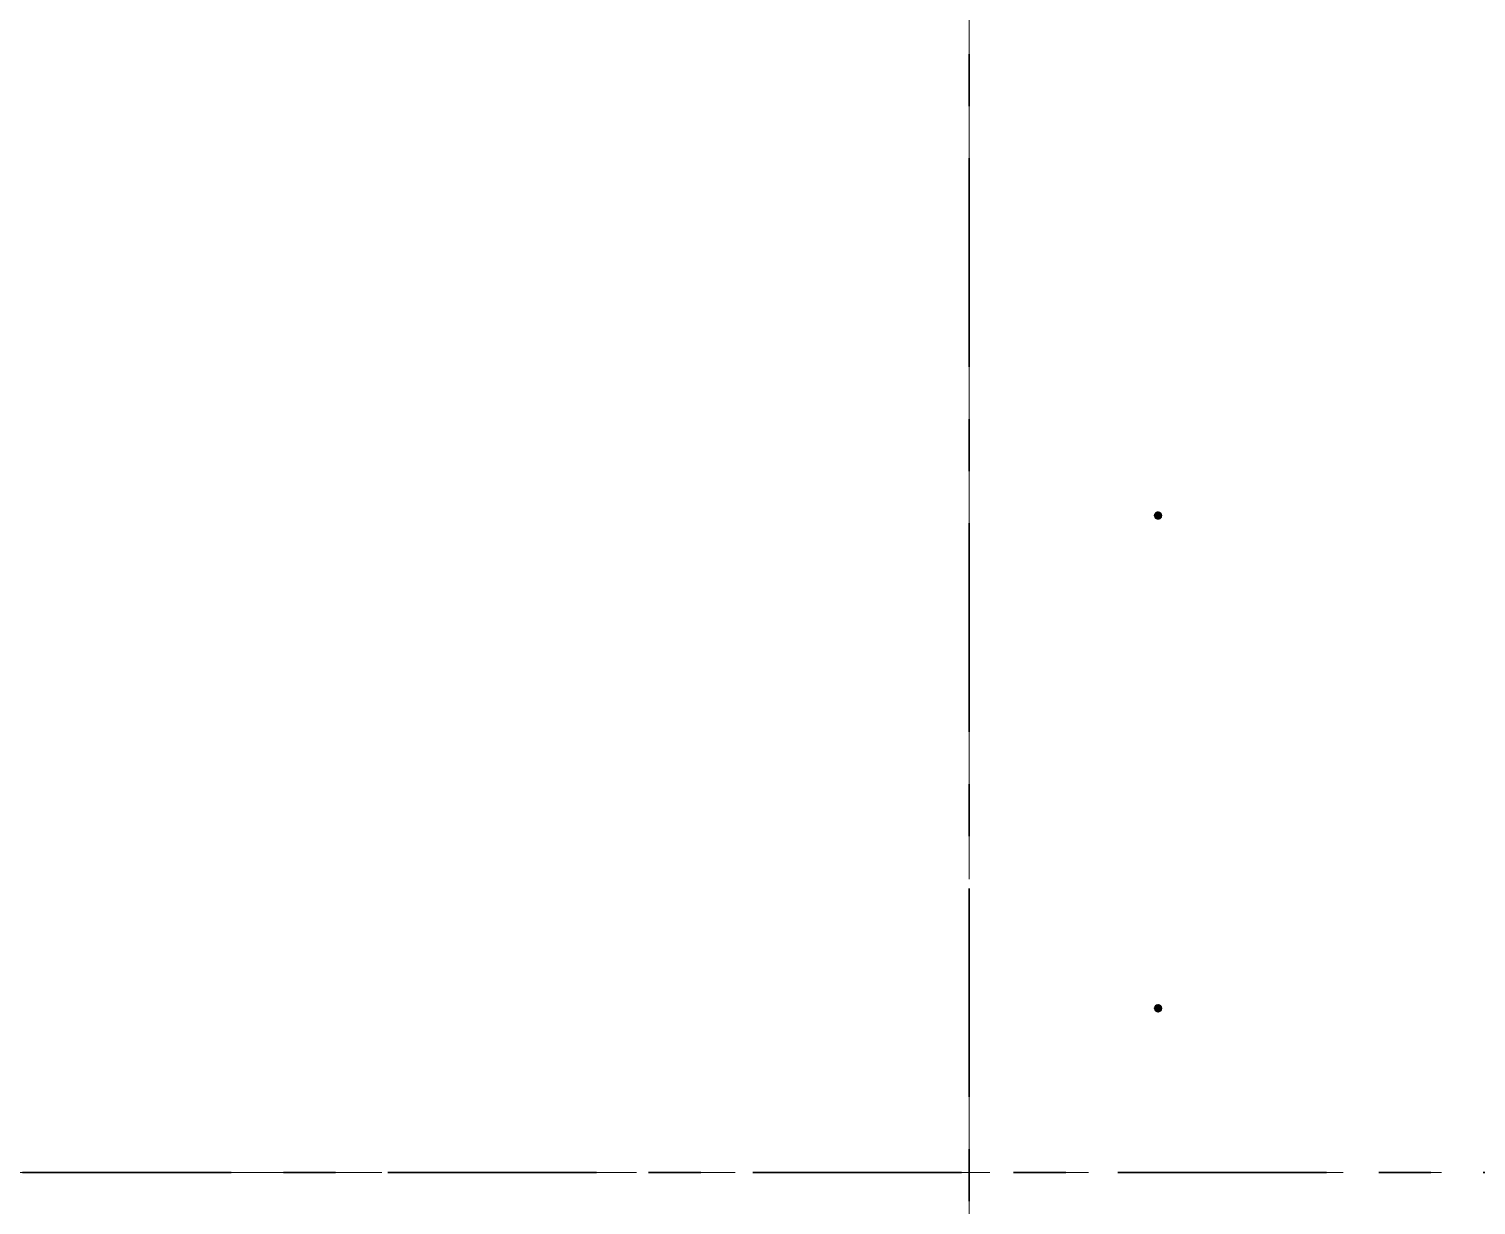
# Model space of a CAD drawing. Header units: millimetres. Extents: x -4000 to 187956, y -58990 to 162485.
# Drawn here: x 54777 to 63586, y 119252 to 126413 of the extents above; entities that cross this region are included whole.
import ezdxf

# ---------------------------------------------------------------- set-up
doc = ezdxf.new("R2010")
doc.units = ezdxf.units.MM
for name, pattern in [('Dash 1_16_', [317.5, 158.75, -158.75]), ('Grid Line', [2222.5, 1270, -317.5, 317.5, -317.5]), ('Grid Line 12_5mm', [2150, 1250, -300, 300, -300])]:
    doc.linetypes.add(name, pattern=pattern)
for name, color, linetype, lineweight in [('F-SPRN', 3, 'Continuous', 9), ('P-PIPE', 3, 'Continuous', 9), ('P-PIPE-CNTR', 3, 'Continuous', 9), ('S-GRID', 1, 'Continuous', 30)]:
    doc.layers.add(name, color=color, linetype=linetype, lineweight=lineweight)

# ---------------------------------------------------------------- blocks, each defined once
blk = doc.blocks.new('CMF2_NHAXUONG_A_rvt-1-FFS - TANG 1')
at = {"layer": 'S-GRID', "linetype": 'Grid Line 12_5mm', "lineweight": 9}
for p, q in [((60500, 161185.2), (60500, -16487.4)), ((-824.3, 119450), (183641.1, 119450))]:
    blk.add_line(p, q, dxfattribs=at)
blk = doc.blocks.new('Sprinkler_Up - DN20-V672-FFS - TANG 1')
at = {"layer": 'F-SPRN', "transparency": 33554534}
for points in [[(-13.5, 0), (-3.9, 0.7), (-1.7, 2.9), (-1.2, 3.5), (-0.6, 4), (0.6, 4), (1.2, 3.5), (1.7, 2.9), (4.6, 0), (22.2, 0), (18, 13.1), (6.9, 21.2), (-6.9, 21.2), (-18, 13.1), (-22.2, 0)], [(0, -21.2), (6.9, -21.2), (18, -13.1), (22.2, 0), (3.9, -0.7), (1.7, -2.9), (1.2, -3.5), (0.6, -4), (-0.6, -4), (-1.2, -3.5), (-1.7, -2.9), (-4.6, 0), (-22.2, 0), (-18, -13.1), (-6.9, -21.2)], [(0, -16.7), (4.3, -16.1), (11.8, -11.8), (16.1, -4.3), (16.1, 4.3), (11.8, 11.8), (8.3, 14.4), (0, 16.7), (-4.3, 16.1), (-11.8, 11.8), (-16.1, 4.3), (-16.1, -4.3), (-11.8, -11.8), (-8.3, -14.4)], [(0, -15.6), (7.8, -13.5), (13.5, -7.8), (15.1, -4), (15.1, 4), (13.5, 7.8), (7.8, 13.5), (0, 15.6), (-7.8, 13.5), (-11, 11), (-15.1, 4), (-15.1, -4), (-11, -11), (-7.8, -13.5)], [(-10.9, -5.5), (-10.9, 5.4), (-14.5, 5.4), (-14.5, -5.5)], [(-7.7, -5.5), (-7.7, 5.4), (-10.9, 5.4), (-10.9, -5.5)], [(0, -5.5), (0, 5.4), (-7.7, 5.4), (-7.7, -5.5)], [(0, 0), (5.7, 0), (2.9, 4.9), (-2.9, 4.9), (-5.7, 0)], [(-2.9, -4.9), (2.9, -4.9), (5.7, 0), (-5.7, 0)], [(0, 0), (4.6, 0), (0, 4.6), (-4.6, 0)], [(0, -4.6), (4.6, 0), (-4.6, 0)], [(0, -2.6), (1.3, 0), (-1.8, 0)], [(-1.3, 0), (1.8, 0), (0, 2.6)], [(7.7, -5.5), (7.7, 5.4), (0, 5.4), (0, -5.5)], [(10.9, -5.5), (10.9, 5.4), (7.7, 5.4), (7.7, -5.5)], [(14.5, -5.5), (14.5, 5.4), (10.9, 5.4), (10.9, -5.5)]]:
    blk.add_hatch(color=1, dxfattribs=at).paths.add_polyline_path(points)
at = {"layer": 'F-SPRN', "color": 1}
for p, q in [((-11.5, 5.4), (-14.5, 5.4)), ((-14.5, 5.4), (-11.3, 5.4)), ((-14.5, 5.4), (-14.5, 3.7)), ((-14.5, 3.3), (-14.5, 0)), ((-11.5, 5.4), (-11.5, 4)), ((-10.9, 1.9), (-10.9, 3.6)), ((-10.8, 5.4), (-8, 5.4)), ((-8.1, 5.4), (-10.8, 5.4)), ((-8.1, 5.4), (-8.1, 2.8)), ((-8.1, 2.5), (-8.1, 0.7)), ((-7.7, 4.8), (-7.7, 2.7)), ((-7.7, 4.8), (-7.7, 2.7)), ((-7.7, 2.1), (-7.7, 0.5)), ((-7.7, 2.1), (-7.7, 0.5)), ((-6.7, 5.4), (-4.7, 5.4)), ((-5.8, 3.8), (-5.8, 2.2)), ((-2.1, 0), (-2.1, 0)), ((-2.1, 0), (-2.1, -0.1)), ((-0.5, 2), (-0.6, 2)), ((-0.6, 2), (-0.6, 2)), ((0, 2.1), (-0.1, 2.1)), ((0.1, 2.1), (0, 2.1)), ((2.1, 0), (2.1, 0.1)), ((2.1, 0), (2.1, 0)), ((4.7, 5.4), (6.5, 5.4)), ((7.7, 5.4), (10.8, 5.4)), ((7.7, 5.2), (7.7, 2.7)), ((7.7, 5.2), (7.7, 2.7)), ((7.7, 2.3), (7.7, 0.5)), ((7.7, 2.3), (7.7, 0.5)), ((10.8, 5.4), (8.1, 5.4)), ((8.1, 5.4), (8.1, 2.8)), ((8.1, 2.5), (8.1, 0.4)), ((10.9, 5.4), (14.5, 5.4)), ((10.9, 3.6), (10.9, 0.2)), ((14.5, 5.4), (11.5, 5.4)), ((11.5, 5.4), (11.5, 4)), ((11.5, 3), (11.5, 0.2)), ((14.5, 5.4), (14.5, -5.5)), ((-14.5, -1.3), (-14.5, -3.7)), ((-11.1, -5.5), (-14.5, -5.5)), ((-14.5, -5.5), (-11.5, -5.5)), ((-10.9, -2.6), (-10.9, -1.3)), ((-10.8, -5.5), (-8.1, -5.5)), ((-7.8, -5.5), (-10.8, -5.5)), ((-8.1, -4.2), (-8.1, -5.5)), ((-7.7, -2.7), (-7.7, -4)), ((-7.7, -2.7), (-7.7, -4)), ((-7, -5.5), (-5.8, -5.5)), ((-4.8, -5.5), (-7, -5.5)), ((-5.8, -2.3), (-5.8, -3.8)), ((-2.1, -0.3), (-2, -0.4)), ((-2, -0.4), (-2, -0.5)), ((-2, -0.5), (-2, -0.6)), ((-2, -0.6), (-2, -0.7)), ((-2, -0.7), (-1.9, -0.7)), ((-1.9, -0.7), (-1.9, -0.8)), ((-1.9, -0.8), (-1.9, -0.9)), ((-1.9, -0.9), (-1.8, -1)), ((-1.8, -1), (-1.8, -1.1)), ((-1.8, -1), (-1.8, -1)), ((-1.8, -1.1), (-1.7, -1.2)), ((-1.7, -1.2), (-1.6, -1.3)), ((-1.7, -1.2), (-1.7, -1.2)), ((-1.6, -1.3), (-1.6, -1.4)), ((-1.6, -1.4), (-1.5, -1.4)), ((-1.5, -1.4), (-1.4, -1.5)), ((-1.4, -1.5), (-1.3, -1.6)), ((-1.4, -1.5), (-1.4, -1.5)), ((-1.3, -1.6), (-1.3, -1.7)), ((-1.3, -1.7), (-1.2, -1.7)), ((-1.2, -1.7), (-1.1, -1.7)), ((-1.1, -1.7), (-1.1, -1.8)), ((-1.1, -1.8), (-1, -1.8)), ((-1, -1.8), (-0.9, -1.9)), ((-0.9, -1.9), (-0.8, -1.9)), ((-0.8, -1.9), (-0.7, -2)), ((-0.8, -1.9), (-0.8, -1.9)), ((-0.7, -2), (-0.6, -2)), ((-0.6, -2), (-0.5, -2)), ((-0.5, -2), (-0.4, -2)), ((-0.4, -2), (-0.3, -2.1)), ((-0.4, -2), (-0.4, -2)), ((-0.3, -2.1), (-0.2, -2.1)), ((-0.2, -2.1), (-0.1, -2.1)), ((-0.1, -2.1), (0, -2.1)), ((0, -2.1), (0.1, -2.1)), ((0.1, -2.1), (0.2, -2.1)), ((0.1, -2.1), (0.1, -2.1)), ((0.2, -2.1), (0.3, -2.1)), ((0.3, -2.1), (0.4, -2)), ((0.4, -2), (0.5, -2)), ((0.5, -2), (0.6, -2)), ((0.6, -2), (0.7, -2)), ((0.6, -2), (0.6, -2)), ((0.7, -2), (0.8, -1.9)), ((0.8, -1.9), (0.9, -1.9)), ((0.9, -1.9), (1, -1.8)), ((0.9, -1.9), (0.9, -1.9)), ((1, -1.8), (1.1, -1.8)), ((1.1, -1.8), (1.2, -1.7)), ((1.2, -1.7), (1.3, -1.6)), ((1.2, -1.7), (1.2, -1.7)), ((1.3, -1.6), (1.4, -1.6)), ((1.4, -1.5), (1.5, -1.5)), ((1.4, -1.6), (1.4, -1.5)), ((1.5, -1.4), (1.6, -1.3)), ((1.5, -1.5), (1.5, -1.4)), ((1.6, -1.3), (1.7, -1.2)), ((1.6, -1.3), (1.6, -1.3)), ((1.7, -1.1), (1.8, -1.1)), ((1.7, -1.2), (1.7, -1.1)), ((1.8, -1), (1.9, -0.9)), ((1.8, -1.1), (1.8, -1)), ((1.9, -0.8), (2, -0.7)), ((1.9, -0.8), (1.9, -0.8)), ((1.9, -0.9), (1.9, -0.8)), ((2, -0.4), (2.1, -0.3)), ((2, -0.5), (2, -0.4)), ((2, -0.5), (2, -0.5)), ((2, -0.6), (2, -0.5)), ((2, -0.7), (2, -0.6)), ((2.1, -0.1), (2.1, 0)), ((2.1, -0.2), (2.1, -0.1)), ((2.1, -0.3), (2.1, -0.2)), ((7, -5.5), (4.8, -5.5)), ((5.8, -2.2), (5.8, -3.8)), ((5.8, -5.5), (7, -5.5)), ((7.7, -0.5), (7.7, -2.3)), ((7.7, -0.5), (7.7, -2.3)), ((7.7, -2.7), (7.7, -5.4)), ((7.7, -2.7), (7.7, -5.4)), ((10.8, -5.5), (7.7, -5.5)), ((8.1, -0.4), (8.1, -2.5)), ((8.1, -2.8), (8.1, -5.5)), ((8.1, -5.5), (10.8, -5.5)), ((10.9, -0.2), (10.9, -3.6)), ((14.5, -5.5), (10.9, -5.5)), ((11.5, -0.2), (11.5, -3)), ((11.5, -4), (11.5, -5.5)), ((11.5, -5.5), (14.5, -5.5))]:
    blk.add_line(p, q, dxfattribs=at)
at = {"layer": 'F-SPRN', "color": 1, "flags": 128}
for points in [[(-2, 0.6), (-2, 0.5), (-2, 0.5), (-2, 0.4), (-2.1, 0.3), (-2.1, 0.2), (-2.1, 0.1), (-2.1, 0)], [(-1.8, 1.1), (-1.8, 1), (-1.9, 0.9), (-1.9, 0.8), (-1.9, 0.8), (-2, 0.7), (-2, 0.6)], [(-1.6, 1.3), (-1.7, 1.2), (-1.7, 1.1), (-1.8, 1.1)], [(-0.6, 2), (-0.7, 2), (-0.8, 1.9), (-0.9, 1.9), (-0.9, 1.9), (-1, 1.8), (-1.1, 1.8), (-1.2, 1.7), (-1.2, 1.7), (-1.3, 1.6), (-1.4, 1.6), (-1.4, 1.5), (-1.5, 1.5), (-1.5, 1.4), (-1.6, 1.3), (-1.6, 1.3)], [(-0.1, 2.1), (-0.1, 2.1), (-0.2, 2.1), (-0.3, 2.1), (-0.4, 2), (-0.5, 2)], [(0.6, 2), (0.5, 2), (0.4, 2), (0.4, 2), (0.3, 2.1), (0.2, 2.1), (0.1, 2.1)], [(1.4, 1.5), (1.4, 1.5), (1.3, 1.6), (1.3, 1.7), (1.2, 1.7), (1.1, 1.7), (1.1, 1.8), (1, 1.8), (0.9, 1.9), (0.8, 1.9), (0.8, 1.9), (0.7, 2), (0.6, 2)], [(2.1, 0.1), (2.1, 0.2), (2.1, 0.2), (2.1, 0.3), (2, 0.4), (2, 0.5), (2, 0.6), (2, 0.7), (1.9, 0.7), (1.9, 0.8), (1.9, 0.9), (1.8, 1), (1.8, 1), (1.8, 1.1), (1.7, 1.2), (1.7, 1.2), (1.6, 1.3), (1.6, 1.4), (1.5, 1.4), (1.4, 1.5)], [(-2.1, -0.1), (-2.1, -0.2), (-2.1, -0.2), (-2.1, -0.3)]]:
    blk.add_lwpolyline(points, dxfattribs=at)
at = {"layer": 'F-SPRN', "color": 1}
for radius, start, end in [(22.2, 360, 180), (21.9, 165.67731, 179.2615), (21.9, 144.76984, 164.81509), (21.9, 126.69417, 143.27011), (16.7, 167.68021, 180), (16.7, 167.68021, 180), (16.7, 155.38786, 164.96934), (16.7, 155.38786, 164.96934), (15.6, 166.42653, 180), (15.6, 166.42653, 180), (15.6, 150.94093, 165), (15.6, 159.61394, 165), (16.7, 136.72135, 149.93102), (16.7, 136.72135, 149.93102), (15.6, 150.94093, 156.38455), (15.6, 138.42141, 150), (15.6, 138.42141, 150), (21.9, 108.26214, 125.75069), (16.7, 121.41808, 130.57514), (16.7, 121.41808, 130.57514), (15.6, 120.52623, 133.2078), (15.6, 120.52623, 133.2078), (16.7, 106.59952, 120), (16.7, 106.59952, 120), (15.6, 114.43632, 119.98126), (15.6, 114.43632, 119.98126), (21.9, 99.348, 107.90102), (4.63, 155.78319, 180), (4.63, 155.78319, 180), (16.7, 96.41428, 105), (16.7, 96.41428, 105), (4.63, 109.01924, 138.27027), (4.63, 109.01924, 138.27027), (21.9, 90.14502, 98.85032), (15.6, 95.57619, 100.68426), (15.6, 95.57619, 100.68426), (2.56, 109.01924, 168.82781), (2.56, 109.01924, 168.82781), (2.04, 109.01924, 180), (16.7, 83.06841, 90), (16.7, 83.06841, 90), (4.63, 17.95923, 90), (4.63, 17.95923, 90), (3.81, 57.05771, 90), (2.56, 14.55988, 90), (2.56, 14.55988, 90), (2.04, 10.47029, 90), (21.9, 72.55828, 89.46239), (15.6, 75.57295, 80.58917), (15.6, 75.57295, 80.58917), (3.81, 16.16047, 43.83585), (15.6, 67.56142, 74.5481), (15.6, 67.56142, 74.5481), (16.7, 60, 75), (16.7, 60, 75), (15.6, 60.01874, 65.56368), (15.6, 60.01874, 65.56368), (21.9, 54.24931, 71.73786), (15.6, 46.7922, 60), (15.6, 46.7922, 60), (16.7, 49.42486, 58.58192), (16.7, 49.42486, 58.58192), (15.6, 30, 41.57859), (15.6, 30, 41.57859), (16.7, 30, 43.27865), (16.7, 30, 43.27865), (21.9, 36.72989, 53.30583), (15.6, 23.61545, 29.56463), (15.6, 15, 29.56463), (15.6, 15, 20.38606), (16.7, 15, 24.61214), (16.7, 15, 24.61214), (15.6, 360, 13.66176), (15.6, 0, 13.66176), (16.7, 360, 12.31979), (16.7, 0, 12.31979), (21.9, 15.18491, 35.23016), (21.9, 0.7385, 14.32269), (22.2, 180, 360), (21.9, 180.7385, 194.32269), (21.9, 195.18491, 215.23016), (21.9, 216.72989, 233.30583), (16.7, 180, 192.31979), (16.7, 180, 192.31979), (16.7, 195.03066, 204.61214), (16.7, 195.03066, 204.61214), (15.6, 181.90822, 193.66176), (15.6, 181.90822, 193.66176), (15.6, 197.33389, 209.56463), (15.6, 197.33389, 209.56463), (16.7, 210.06898, 223.27865), (16.7, 210.06898, 223.27865), (15.6, 212.54719, 221.57859), (15.6, 212.54719, 221.57859), (21.9, 234.24931, 251.73786), (16.7, 229.42486, 238.58192), (16.7, 229.42486, 238.58192), (15.6, 233.79501, 240), (15.6, 233.79501, 240), (16.7, 240, 255), (16.7, 240, 255), (15.6, 240.01874, 254.5481), (15.6, 240.01874, 254.5481), (21.9, 252.55828, 269.46239), (4.63, 197.95923, 0), (4.63, 197.95923, 360), (15.6, 255, 267.63996), (15.6, 255, 267.63996), (3.81, 196.16047, 360), (2.56, 191.16773, 270), (2.56, 191.16773, 270), (2.04, 190.47029, 270), (16.7, 263.06841, 270), (16.7, 263.06841, 270), (2.04, 270, 0), (2.56, 270, 0), (2.56, 270, 360), (21.9, 270.14502, 278.85032), (15.6, 275.57619, 280.68426), (15.6, 275.57619, 280.68426), (16.7, 276.41428, 285), (16.7, 276.41428, 285), (21.9, 279.348, 287.90102), (16.7, 286.59952, 300), (16.7, 286.59952, 300), (15.6, 294.43632, 299.98126), (15.6, 294.43632, 299.98126), (21.9, 288.26214, 305.75069), (15.6, 300, 313.2078), (15.6, 300, 313.2078), (16.7, 301.41808, 310.57514), (16.7, 301.41808, 310.57514), (15.6, 318.42141, 330), (15.6, 318.42141, 330), (16.7, 316.72135, 330), (16.7, 316.72135, 330), (21.9, 306.69417, 323.27011), (15.6, 330.43537, 345), (15.6, 330.43537, 336.38455), (15.6, 339.61394, 345), (15.6, 346.33824, 360), (15.6, 346.33824, 360), (16.7, 335.38786, 345), (16.7, 335.38786, 345), (16.7, 347.68021, 360), (16.7, 347.68021, 360), (21.9, 324.76984, 344.81509), (21.9, 345.67731, 359.2615)]:
    blk.add_arc((0, 0), radius, start, end, dxfattribs=at)
blk = doc.blocks.new('Sprinkler_Up - DN20-V673-FFS - TANG 1')
at = {"layer": 'F-SPRN', "transparency": 33554534}
for points in [[(-13.5, 0), (-3.9, 0.7), (-1.7, 2.9), (-1.2, 3.5), (-0.6, 4), (0.6, 4), (1.2, 3.5), (1.7, 2.9), (4.6, 0), (22.2, 0), (18, 13.1), (6.9, 21.2), (-6.9, 21.2), (-18, 13.1), (-22.2, 0)], [(0, -21.2), (6.9, -21.2), (18, -13.1), (22.2, 0), (3.9, -0.7), (1.7, -2.9), (1.2, -3.5), (0.6, -4), (-0.6, -4), (-1.2, -3.5), (-1.7, -2.9), (-4.6, 0), (-22.2, 0), (-18, -13.1), (-6.9, -21.2)], [(0, -16.7), (4.3, -16.1), (11.8, -11.8), (16.1, -4.3), (16.1, 4.3), (11.8, 11.8), (8.3, 14.4), (0, 16.7), (-4.3, 16.1), (-11.8, 11.8), (-16.1, 4.3), (-16.1, -4.3), (-11.8, -11.8), (-8.3, -14.4)], [(0, -15.6), (7.8, -13.5), (13.5, -7.8), (15.1, -4), (15.1, 4), (13.5, 7.8), (7.8, 13.5), (0, 15.6), (-7.8, 13.5), (-11, 11), (-15.1, 4), (-15.1, -4), (-11, -11), (-7.8, -13.5)], [(-10.9, -5.5), (-10.9, 5.4), (-14.5, 5.4), (-14.5, -5.5)], [(-7.7, -5.5), (-7.7, 5.4), (-10.9, 5.4), (-10.9, -5.5)], [(0, -5.5), (0, 5.4), (-7.7, 5.4), (-7.7, -5.5)], [(0, 0), (5.7, 0), (2.9, 4.9), (-2.9, 4.9), (-5.7, 0)], [(-2.9, -4.9), (2.9, -4.9), (5.7, 0), (-5.7, 0)], [(0, 0), (4.6, 0), (0, 4.6), (-4.6, 0)], [(0, -4.6), (4.6, 0), (-4.6, 0)], [(0, -2.6), (1.3, 0), (-1.8, 0)], [(-1.3, 0), (1.8, 0), (0, 2.6)], [(7.7, -5.5), (7.7, 5.4), (0, 5.4), (0, -5.5)], [(10.9, -5.5), (10.9, 5.4), (7.7, 5.4), (7.7, -5.5)], [(14.5, -5.5), (14.5, 5.4), (10.9, 5.4), (10.9, -5.5)]]:
    blk.add_hatch(color=1, dxfattribs=at).paths.add_polyline_path(points)
at = {"layer": 'F-SPRN', "color": 1}
for p, q in [((-11.5, 5.4), (-14.5, 5.4)), ((-14.5, 5.4), (-11.3, 5.4)), ((-14.5, 5.4), (-14.5, 3.7)), ((-14.5, 3.3), (-14.5, 0)), ((-11.5, 5.4), (-11.5, 4)), ((-10.9, 1.9), (-10.9, 3.6)), ((-10.8, 5.4), (-8, 5.4)), ((-8.1, 5.4), (-10.8, 5.4)), ((-8.1, 5.4), (-8.1, 2.8)), ((-8.1, 2.5), (-8.1, 0.7)), ((-7.7, 4.8), (-7.7, 2.7)), ((-7.7, 4.8), (-7.7, 2.7)), ((-7.7, 2.1), (-7.7, 0.5)), ((-7.7, 2.1), (-7.7, 0.5)), ((-6.7, 5.4), (-4.7, 5.4)), ((-5.8, 3.8), (-5.8, 2.2)), ((-2.1, 0), (-2.1, 0)), ((-2.1, 0), (-2.1, -0.1)), ((-0.9, 1.9), (-1, 1.8)), ((0, 2.1), (-0.1, 2.1)), ((2.1, 0), (2.1, 0.1)), ((2.1, 0), (2.1, 0)), ((4.7, 5.4), (6.5, 5.4)), ((7.7, 5.4), (10.8, 5.4)), ((7.7, 5.2), (7.7, 2.7)), ((7.7, 5.2), (7.7, 2.7)), ((7.7, 2.3), (7.7, 0.5)), ((7.7, 2.3), (7.7, 0.5)), ((10.8, 5.4), (8.1, 5.4)), ((8.1, 5.4), (8.1, 2.8)), ((8.1, 2.5), (8.1, 0.4)), ((10.9, 5.4), (14.5, 5.4)), ((10.9, 3.6), (10.9, 0.2)), ((14.5, 5.4), (11.5, 5.4)), ((11.5, 5.4), (11.5, 4)), ((11.5, 3), (11.5, 0.2)), ((14.5, 5.4), (14.5, -5.5)), ((-14.5, -1.3), (-14.5, -3.7)), ((-11.1, -5.5), (-14.5, -5.5)), ((-14.5, -5.5), (-11.5, -5.5)), ((-10.9, -2.6), (-10.9, -1.3)), ((-10.8, -5.5), (-8.1, -5.5)), ((-7.8, -5.5), (-10.8, -5.5)), ((-8.1, -4.2), (-8.1, -5.5)), ((-7.7, -2.7), (-7.7, -4)), ((-7.7, -2.7), (-7.7, -4)), ((-7, -5.5), (-5.8, -5.5)), ((-4.8, -5.5), (-7, -5.5)), ((-5.8, -2.3), (-5.8, -3.8)), ((-2.1, -0.3), (-2, -0.4)), ((-2, -0.4), (-2, -0.5)), ((-2, -0.5), (-2, -0.6)), ((-2, -0.6), (-2, -0.7)), ((-2, -0.7), (-1.9, -0.7)), ((-1.9, -0.7), (-1.9, -0.8)), ((-1.9, -0.8), (-1.9, -0.9)), ((-1.9, -0.9), (-1.8, -1)), ((-1.8, -1), (-1.8, -1.1)), ((-1.8, -1), (-1.8, -1)), ((-1.8, -1.1), (-1.7, -1.2)), ((-1.7, -1.2), (-1.6, -1.3)), ((-1.7, -1.2), (-1.7, -1.2)), ((-1.6, -1.3), (-1.6, -1.4)), ((-1.6, -1.4), (-1.5, -1.4)), ((-1.5, -1.4), (-1.4, -1.5)), ((-1.4, -1.5), (-1.3, -1.6)), ((-1.4, -1.5), (-1.4, -1.5)), ((-1.3, -1.6), (-1.3, -1.7)), ((-1.3, -1.7), (-1.2, -1.7)), ((-1.2, -1.7), (-1.1, -1.7)), ((-1.1, -1.7), (-1.1, -1.8)), ((-1.1, -1.8), (-1, -1.8)), ((-1, -1.8), (-0.9, -1.9)), ((-0.9, -1.9), (-0.8, -1.9)), ((-0.8, -1.9), (-0.7, -2)), ((-0.8, -1.9), (-0.8, -1.9)), ((-0.7, -2), (-0.6, -2)), ((-0.6, -2), (-0.5, -2)), ((-0.5, -2), (-0.4, -2)), ((-0.4, -2), (-0.3, -2.1)), ((-0.4, -2), (-0.4, -2)), ((-0.3, -2.1), (-0.2, -2.1)), ((-0.2, -2.1), (-0.1, -2.1)), ((-0.1, -2.1), (0, -2.1)), ((0, -2.1), (0.1, -2.1)), ((0.1, -2.1), (0.2, -2.1)), ((0.1, -2.1), (0.1, -2.1)), ((0.2, -2.1), (0.3, -2.1)), ((0.3, -2.1), (0.4, -2)), ((0.4, -2), (0.5, -2)), ((0.5, -2), (0.6, -2)), ((0.6, -2), (0.7, -2)), ((0.6, -2), (0.6, -2)), ((0.7, -2), (0.8, -1.9)), ((0.8, -1.9), (0.9, -1.9)), ((0.9, -1.9), (1, -1.8)), ((0.9, -1.9), (0.9, -1.9)), ((1, -1.8), (1.1, -1.8)), ((1.1, -1.8), (1.2, -1.7)), ((1.2, -1.7), (1.3, -1.6)), ((1.2, -1.7), (1.2, -1.7)), ((1.3, -1.6), (1.4, -1.6)), ((1.4, -1.5), (1.5, -1.5)), ((1.4, -1.6), (1.4, -1.5)), ((1.5, -1.4), (1.6, -1.3)), ((1.5, -1.5), (1.5, -1.4)), ((1.6, -1.3), (1.7, -1.2)), ((1.6, -1.3), (1.6, -1.3)), ((1.7, -1.1), (1.8, -1.1)), ((1.7, -1.2), (1.7, -1.1)), ((1.8, -1), (1.9, -0.9)), ((1.8, -1.1), (1.8, -1)), ((1.9, -0.8), (2, -0.7)), ((1.9, -0.8), (1.9, -0.8)), ((1.9, -0.9), (1.9, -0.8)), ((2, -0.4), (2.1, -0.3)), ((2, -0.5), (2, -0.4)), ((2, -0.5), (2, -0.5)), ((2, -0.6), (2, -0.5)), ((2, -0.7), (2, -0.6)), ((2.1, -0.1), (2.1, 0)), ((2.1, -0.2), (2.1, -0.1)), ((2.1, -0.3), (2.1, -0.2)), ((7, -5.5), (4.8, -5.5)), ((5.8, -2.2), (5.8, -3.8)), ((5.8, -5.5), (7, -5.5)), ((7.7, -0.5), (7.7, -2.3)), ((7.7, -0.5), (7.7, -2.3)), ((7.7, -2.7), (7.7, -5.4)), ((7.7, -2.7), (7.7, -5.4)), ((10.8, -5.5), (7.7, -5.5)), ((8.1, -0.4), (8.1, -2.5)), ((8.1, -2.8), (8.1, -5.5)), ((8.1, -5.5), (10.8, -5.5)), ((10.9, -0.2), (10.9, -3.6)), ((14.5, -5.5), (10.9, -5.5)), ((11.5, -0.2), (11.5, -3)), ((11.5, -4), (11.5, -5.5)), ((11.5, -5.5), (14.5, -5.5))]:
    blk.add_line(p, q, dxfattribs=at)
at = {"layer": 'F-SPRN', "color": 1, "flags": 128}
for points in [[(-1.7, 1.2), (-1.7, 1.1), (-1.8, 1.1), (-1.8, 1), (-1.9, 0.9), (-1.9, 0.8), (-1.9, 0.8), (-2, 0.7), (-2, 0.6), (-2, 0.5), (-2, 0.5), (-2, 0.4), (-2.1, 0.3), (-2.1, 0.2), (-2.1, 0.1), (-2.1, 0)], [(-1.4, 1.5), (-1.5, 1.5), (-1.5, 1.4), (-1.6, 1.3), (-1.6, 1.3), (-1.7, 1.2)], [(-1.2, 1.7), (-1.2, 1.7), (-1.3, 1.6), (-1.4, 1.6), (-1.4, 1.5)], [(-1, 1.8), (-1.1, 1.8), (-1.2, 1.7)], [(-0.6, 2), (-0.7, 2), (-0.8, 1.9), (-0.9, 1.9), (-0.9, 1.9)], [(-0.5, 2), (-0.6, 2), (-0.6, 2)], [(-0.1, 2.1), (-0.1, 2.1), (-0.2, 2.1), (-0.3, 2.1), (-0.4, 2), (-0.5, 2)], [(1.7, 1.2), (1.7, 1.2), (1.6, 1.3), (1.6, 1.4), (1.5, 1.4), (1.4, 1.5), (1.4, 1.5), (1.3, 1.6), (1.3, 1.7), (1.2, 1.7), (1.1, 1.7), (1.1, 1.8), (1, 1.8), (0.9, 1.9), (0.8, 1.9), (0.8, 1.9), (0.7, 2), (0.6, 2), (0.5, 2), (0.4, 2), (0.4, 2), (0.3, 2.1), (0.2, 2.1), (0.1, 2.1), (0, 2.1)], [(2.1, 0.1), (2.1, 0.2), (2.1, 0.2), (2.1, 0.3), (2, 0.4), (2, 0.5), (2, 0.6), (2, 0.7), (1.9, 0.7), (1.9, 0.8), (1.9, 0.9), (1.8, 1), (1.8, 1), (1.8, 1.1), (1.7, 1.2)], [(-2.1, -0.1), (-2.1, -0.2), (-2.1, -0.2), (-2.1, -0.3)]]:
    blk.add_lwpolyline(points, dxfattribs=at)
at = {"layer": 'F-SPRN', "color": 1}
for radius, start, end in [(22.2, 360, 180), (21.9, 165.67731, 179.2615), (21.9, 144.76984, 164.81509), (21.9, 126.69417, 143.27011), (16.7, 167.68021, 180), (16.7, 167.68021, 180), (16.7, 155.38786, 164.96934), (16.7, 155.38786, 164.96934), (15.6, 166.42653, 180), (15.6, 166.42653, 180), (15.6, 150.94093, 165), (15.6, 159.61394, 165), (16.7, 136.72135, 149.93102), (16.7, 136.72135, 149.93102), (15.6, 150.94093, 156.38455), (15.6, 138.42141, 150), (15.6, 138.42141, 150), (21.9, 108.26214, 125.75069), (16.7, 121.41808, 130.57514), (16.7, 121.41808, 130.57514), (15.6, 120.52623, 133.2078), (15.6, 120.52623, 133.2078), (16.7, 106.59952, 120), (16.7, 106.59952, 120), (15.6, 114.43632, 119.98126), (15.6, 114.43632, 119.98126), (21.9, 99.348, 107.90102), (4.63, 155.78319, 180), (4.63, 155.78319, 180), (16.7, 96.41428, 105), (16.7, 96.41428, 105), (4.63, 109.01924, 138.27027), (4.63, 109.01924, 138.27027), (21.9, 90.14502, 98.85032), (15.6, 95.57619, 100.68426), (15.6, 95.57619, 100.68426), (2.56, 109.01924, 168.82781), (2.56, 109.01924, 168.82781), (2.04, 109.01924, 180), (16.7, 83.06841, 90), (16.7, 83.06841, 90), (4.63, 17.95923, 90), (4.63, 17.95923, 90), (3.81, 57.05771, 90), (2.56, 14.55988, 90), (2.56, 14.55988, 90), (2.04, 10.47029, 90), (21.9, 72.55828, 89.46239), (15.6, 75.57295, 80.58917), (15.6, 75.57295, 80.58917), (3.81, 16.16047, 43.83585), (15.6, 67.56142, 74.5481), (15.6, 67.56142, 74.5481), (16.7, 60, 75), (16.7, 60, 75), (15.6, 60.01874, 65.56368), (15.6, 60.01874, 65.56368), (21.9, 54.24931, 71.73786), (15.6, 46.7922, 60), (15.6, 46.7922, 60), (16.7, 49.42486, 58.58192), (16.7, 49.42486, 58.58192), (15.6, 30, 41.57859), (15.6, 30, 41.57859), (16.7, 30, 43.27865), (16.7, 30, 43.27865), (21.9, 36.72989, 53.30583), (15.6, 23.61545, 29.56463), (15.6, 15, 29.56463), (15.6, 15, 20.38606), (16.7, 15, 24.61214), (16.7, 15, 24.61214), (15.6, 360, 13.66176), (15.6, 0, 13.66176), (16.7, 360, 12.31979), (16.7, 0, 12.31979), (21.9, 15.18491, 35.23016), (21.9, 0.7385, 14.32269), (22.2, 180, 360), (21.9, 180.7385, 194.32269), (21.9, 195.18491, 215.23016), (21.9, 216.72989, 233.30583), (16.7, 180, 192.31979), (16.7, 180, 192.31979), (16.7, 195.03066, 204.61214), (16.7, 195.03066, 204.61214), (15.6, 181.90822, 193.66176), (15.6, 181.90822, 193.66176), (15.6, 197.33389, 209.56463), (15.6, 197.33389, 209.56463), (16.7, 210.06898, 223.27865), (16.7, 210.06898, 223.27865), (15.6, 212.54719, 221.57859), (15.6, 212.54719, 221.57859), (21.9, 234.24931, 251.73786), (16.7, 229.42486, 238.58192), (16.7, 229.42486, 238.58192), (15.6, 233.79501, 240), (15.6, 233.79501, 240), (16.7, 240, 255), (16.7, 240, 255), (15.6, 240.01874, 254.5481), (15.6, 240.01874, 254.5481), (21.9, 252.55828, 269.46239), (4.63, 197.95923, 0), (4.63, 197.95923, 360), (15.6, 255, 267.63996), (15.6, 255, 267.63996), (3.81, 196.16047, 360), (2.56, 191.16773, 270), (2.56, 191.16773, 270), (2.04, 190.47029, 270), (16.7, 263.06841, 270), (16.7, 263.06841, 270), (2.04, 270, 0), (2.56, 270, 0), (2.56, 270, 360), (21.9, 270.14502, 278.85032), (15.6, 275.57619, 280.68426), (15.6, 275.57619, 280.68426), (16.7, 276.41428, 285), (16.7, 276.41428, 285), (21.9, 279.348, 287.90102), (16.7, 286.59952, 300), (16.7, 286.59952, 300), (15.6, 294.43632, 299.98126), (15.6, 294.43632, 299.98126), (21.9, 288.26214, 305.75069), (15.6, 300, 313.2078), (15.6, 300, 313.2078), (16.7, 301.41808, 310.57514), (16.7, 301.41808, 310.57514), (15.6, 318.42141, 330), (15.6, 318.42141, 330), (16.7, 316.72135, 330), (16.7, 316.72135, 330), (21.9, 306.69417, 323.27011), (15.6, 330.43537, 345), (15.6, 330.43537, 336.38455), (15.6, 339.61394, 345), (15.6, 346.33824, 360), (15.6, 346.33824, 360), (16.7, 335.38786, 345), (16.7, 335.38786, 345), (16.7, 347.68021, 360), (16.7, 347.68021, 360), (21.9, 324.76984, 344.81509), (21.9, 345.67731, 359.2615)]:
    blk.add_arc((0, 0), radius, start, end, dxfattribs=at)
blk = doc.blocks.new('Steel_Transition_Threaded_HoaPhat - Standard-V953-FFS - TANG 1')
at = {"layer": 'P-PIPE', "lineweight": 13, "transparency": 33554534}
h = blk.add_hatch(color=1, dxfattribs=at)
h.paths.add_polyline_path([(49550, 126427.6), (49555.8, 126428.4), (49561.3, 126430.6), (49565.9, 126434.2), (49569.5, 126438.8), (49571.7, 126444.3), (49572.5, 126450.1), (49571.7, 126455.9), (49569.5, 126461.3), (49565.9, 126466), (49561.3, 126469.6), (49555.8, 126471.8), (49550, 126472.6), (49544.2, 126471.8), (49538.8, 126469.6), (49534.1, 126466), (49530.5, 126461.3), (49528.3, 126455.9), (49527.5, 126450.1), (49528.3, 126444.3), (49530.5, 126438.8), (49534.1, 126434.2), (49538.8, 126430.6), (49544.2, 126428.4)])
h.paths.add_polyline_path([(49550, 126430), (49544.8, 126430.7), (49540, 126432.7), (49535.8, 126435.9), (49532.6, 126440), (49530.6, 126444.9), (49529.9, 126450.1), (49530.6, 126455.3), (49532.6, 126460.1), (49535.8, 126464.3), (49540, 126467.5), (49544.8, 126469.5), (49550, 126470.2), (49555.2, 126469.5), (49560.1, 126467.5), (49564.2, 126464.3), (49567.4, 126460.1), (49569.4, 126455.3), (49570.1, 126450.1), (49569.4, 126444.9), (49567.4, 126440), (49564.2, 126435.9), (49560.1, 126432.7), (49555.2, 126430.7)])
for points in [[(49529.9, 126450.1), (49533.6, 126450.1), (49535.8, 126458.3), (49541.8, 126464.3), (49550, 126466.5), (49558.2, 126464.3), (49564.2, 126458.3), (49566.4, 126450.1), (49570.1, 126450.1), (49569.4, 126455.3), (49567.4, 126460.1), (49564.2, 126464.3), (49560.1, 126467.5), (49555.2, 126469.5), (49550, 126470.2), (49544.8, 126469.5), (49540, 126467.5), (49535.8, 126464.3), (49532.6, 126460.1), (49530.6, 126455.3)], [(49550, 126430), (49555.2, 126430.7), (49560.1, 126432.7), (49564.2, 126435.9), (49567.4, 126440), (49569.4, 126444.9), (49570.1, 126450.1), (49566.4, 126450.1), (49564.2, 126441.9), (49558.2, 126435.9), (49550, 126433.7), (49541.8, 126435.9), (49535.8, 126441.9), (49533.6, 126450.1), (49529.9, 126450.1), (49530.6, 126444.9), (49532.6, 126440), (49535.8, 126435.9), (49540, 126432.7), (49544.8, 126430.7)], [(49550, 126431.6), (49554.8, 126432.2), (49559.3, 126434.1), (49563.1, 126437), (49566, 126440.8), (49567.9, 126445.3), (49568.5, 126450.1), (49567.9, 126454.9), (49566, 126459.3), (49563.1, 126463.2), (49559.3, 126466.1), (49554.8, 126468), (49550, 126468.6), (49545.2, 126468), (49540.8, 126466.1), (49536.9, 126463.2), (49534, 126459.3), (49532.1, 126454.9), (49531.5, 126450.1), (49532.1, 126445.3), (49534, 126440.8), (49536.9, 126437), (49540.8, 126434.1), (49545.2, 126432.2)]]:
    blk.add_hatch(color=1, dxfattribs=at).paths.add_polyline_path(points)
at = {"layer": 'P-PIPE', "color": 20, "lineweight": 13}
for radius, start, end in [(22.5, 0, 180), (22.5, 0, 180), (22.5, 180, 0), (22.5, 180, 0), (20.1, 166.04994, 180), (20.1, 180, 193.95006), (20.1, 150, 162.74488), (20.1, 197.25512, 210), (18.5, 166.59392, 180), (18.5, 166.59392, 180), (18.5, 180, 193.40608), (18.5, 180, 193.40608), (18.5, 157.6232, 165), (18.5, 157.6232, 165), (18.5, 195, 202.3768), (18.5, 195, 202.3768), (20.1, 128.8856, 148.15532), (20.1, 211.84468, 231.1144), (16.4, 180.81064, 191.45326), (16.4, 168.54674, 175.16067), (18.5, 136.42974, 150), (18.5, 136.42974, 150), (18.5, 210, 223.57026), (18.5, 210, 223.57026), (16.4, 158.0319, 163.50595), (16.4, 141.9681, 150), (16.4, 210.66354, 218.0319), (18.5, 123.49758, 133.20406), (18.5, 123.49758, 133.20406), (18.5, 226.79594, 236.50242), (18.5, 226.79594, 236.50242), (20.1, 109.68592, 125.00431), (20.1, 234.99569, 255), (16.4, 230.47333, 236.63885), (16.4, 121.07383, 126.45372), (18.5, 106.81896, 120), (18.5, 106.81896, 120), (18.5, 240, 255), (18.5, 240, 255), (16.4, 113.40447, 120), (16.4, 240, 246.59553), (16.4, 246.9681, 255), (16.4, 107.46566, 111.9681), (20.1, 100.99748, 105), (20.1, 255.0607, 267.9279), (18.5, 91.43525, 103.20464), (18.5, 91.43525, 103.20464), (16.4, 96.21321, 104.60424), (18.5, 258.09865, 270), (18.5, 258.09865, 270), (20.1, 90.52458, 98.50889), (16.4, 264.1652, 268.50595), (18.5, 78.09865, 90), (18.5, 78.09865, 90), (20.1, 270.52458, 278.50889), (18.5, 271.43525, 283.20464), (18.5, 271.43525, 283.20464), (20.1, 75.0607, 87.9279), (16.4, 276.45372, 283.90628), (20.1, 280.99748, 285), (16.4, 66.9681, 75), (18.5, 60, 75), (18.5, 60, 75), (16.4, 287.46566, 291.9681), (20.1, 54.99569, 75), (18.5, 286.81896, 300), (18.5, 286.81896, 300), (16.4, 293.40447, 300), (20.1, 289.68592, 305.00431), (18.5, 46.79594, 56.50242), (18.5, 46.79594, 56.50242), (18.5, 303.49758, 313.20406), (18.5, 303.49758, 313.20406), (20.1, 31.84468, 51.1144), (20.1, 308.8856, 328.15532), (16.4, 30, 38.0319), (18.5, 30, 43.57026), (18.5, 30, 43.57026), (18.5, 316.42974, 330), (18.5, 316.42974, 330), (16.4, 338.0319, 342.86912), (16.4, 0, 8.0319), (16.4, 351.9681, 0), (18.5, 15, 22.3768), (18.5, 15, 22.3768), (18.5, 337.6232, 345), (18.5, 337.6232, 345), (20.1, 17.25512, 30), (20.1, 330, 342.74488), (18.5, 0, 13.40608), (18.5, 0, 13.40608), (18.5, 346.59392, 0), (18.5, 346.59392, 0), (20.1, 0, 13.95006), (20.1, 346.04994, 0)]:
    blk.add_arc((49550, 126450.1), radius, start, end, dxfattribs=at)

msp = doc.modelspace()

# ---------------------------------------------------------------- block references
at = {"lineweight": 5}
msp.add_blockref('CMF2_NHAXUONG_A_rvt-1-FFS - TANG 1', (0, 0), dxfattribs=at)

# ---------------------------------------------------------------- next in the draw order: hatches: boundary and pattern name
at = {"layer": 'P-PIPE', "transparency": 33554534}
for points in [[(61641.7, 123435.6), (61642.8, 123437.6), (61641.7, 123441.7), (61642.8, 123445.9), (61645.8, 123449), (61657.2, 123454.3), (61658.4, 123458.4), (61657.2, 123462.6), (61655.9, 123464.3), (61650, 123466.8), (61641.7, 123464.6), (61635.5, 123458.4), (61633.3, 123450.1), (61635.5, 123441.7), (61638.2, 123438.3)], [(61650, 123433.4), (61658.4, 123435.6), (61661.8, 123438.3), (61666.1, 123445.8), (61666.1, 123454.4), (61661.8, 123461.9), (61658.4, 123464.6), (61650, 123466.8), (61645.7, 123466.2), (61638.2, 123461.9), (61633.9, 123454.4), (61633.9, 123445.8), (61638.2, 123438.3), (61641.7, 123435.6)], [(61641.7, 120435.6), (61642.8, 120437.6), (61641.7, 120441.7), (61642.8, 120445.9), (61645.8, 120449), (61657.2, 120454.3), (61658.4, 120458.4), (61657.2, 120462.6), (61655.9, 120464.3), (61650, 120466.8), (61641.7, 120464.6), (61635.5, 120458.4), (61633.3, 120450.1), (61635.5, 120441.7), (61638.2, 120438.3)], [(61650, 120433.4), (61658.4, 120435.6), (61661.8, 120438.3), (61666.1, 120445.8), (61666.1, 120454.4), (61661.8, 120461.9), (61658.4, 120464.6), (61650, 120466.8), (61645.7, 120466.2), (61638.2, 120461.9), (61633.9, 120454.4), (61633.9, 120445.8), (61638.2, 120438.3), (61641.7, 120435.6)]]:
    msp.add_hatch(color=1, dxfattribs=at).paths.add_polyline_path(points)

# ---------------------------------------------------------------- next in the draw order: linework, layer by layer
at = {"layer": 'P-PIPE', "color": 1}
for centre, radius, start, end in [((61650, 123450.1), 16.7, 170.11075, 177.20298), ((61650, 123450.1), 16.7, 182.79702, 189.88925), ((61650, 123450.1), 16.7, 190.21536, 195.24866), ((61650, 123450.1), 16.7, 157.579, 164.27217), ((61650, 123450.1), 16.7, 140.69077, 147.69685), ((61650, 123450.1), 16.7, 231.87263, 237.20298), ((61650, 123441.7), 8.35, 172.0327, 181.54073), ((61650, 123441.7), 8.35, 199.90038, 209.04129), ((61650, 123441.7), 8.35, 131.03659, 150), ((61650, 123450.1), 16.7, 246.89762, 251.0986), ((61650, 123441.7), 8.35, 226.69983, 240.56919), ((61650, 123441.7), 8.35, 115.68061, 125.5287), ((61650, 123450.1), 16.7, 254.71541, 259.67271), ((61650, 123441.7), 8.35, 100.68419, 114.03868), ((61650, 123441.7), 8.35, 249.00268, 259.23689), ((61650, 123441.7), 8.35, 90, 100.68419), ((61650, 123450.1), 16.7, 266.00419, 273.52882), ((61650, 123458.4), 8.35, 270, 280.68419), ((61650, 123458.4), 8.35, 69.00268, 79.23689), ((61650, 123458.4), 8.35, 46.69983, 60.56919), ((61650, 123450.1), 16.7, 284.68823, 289.30822), ((61650, 123458.4), 8.35, 316.31827, 330), ((61650, 123458.4), 8.35, 20.12852, 29.04129), ((61650, 123458.4), 8.35, 8.03848, 17.99182), ((61650, 123450.1), 16.7, 46.03173, 51.87263), ((61650, 123450.1), 16.7, 308.12737, 313.96827), ((61650, 123450.1), 16.7, 32.30315, 45.28459), ((61650, 123450.1), 16.7, 314.71541, 320.69077), ((61650, 123450.1), 16.7, 25.03638, 31.09738), ((61650, 123450.1), 16.7, 328.90262, 336.68603), ((61650, 123450.1), 16.7, 16.93755, 22.421), ((61650, 123450.1), 16.7, 4.30926, 9.88925), ((61650, 123450.1), 16.7, 350.11075, 355.69074), ((61650, 120450.1), 16.7, 170.11075, 177.20298), ((61650, 120450.1), 16.7, 182.79702, 189.88925), ((61650, 120450.1), 16.7, 190.21536, 195.24866), ((61650, 120450.1), 16.7, 157.579, 164.27217), ((61650, 120450.1), 16.7, 140.69077, 147.69685), ((61650, 120450.1), 16.7, 231.87263, 237.20298), ((61650, 120441.7), 8.35, 172.0327, 181.54073), ((61650, 120441.7), 8.35, 199.90038, 209.04129), ((61650, 120441.7), 8.35, 131.03659, 150), ((61650, 120450.1), 16.7, 246.89762, 251.0986), ((61650, 120441.7), 8.35, 226.69983, 240.56919), ((61650, 120441.7), 8.35, 115.68061, 125.5287), ((61650, 120450.1), 16.7, 254.71541, 259.67271), ((61650, 120441.7), 8.35, 100.68419, 114.03868), ((61650, 120441.7), 8.35, 249.00268, 259.23689), ((61650, 120441.7), 8.35, 90, 100.68419), ((61650, 120450.1), 16.7, 266.00419, 273.52882), ((61650, 120458.4), 8.35, 270, 280.68419), ((61650, 120458.4), 8.35, 69.00268, 79.23689), ((61650, 120458.4), 8.35, 46.69983, 60.56919), ((61650, 120450.1), 16.7, 284.68823, 289.30822), ((61650, 120458.4), 8.35, 316.31827, 330), ((61650, 120458.4), 8.35, 20.12852, 29.04129), ((61650, 120458.4), 8.35, 8.03848, 17.99182), ((61650, 120450.1), 16.7, 46.03173, 51.87263), ((61650, 120450.1), 16.7, 308.12737, 313.96827), ((61650, 120450.1), 16.7, 32.30315, 45.28459), ((61650, 120450.1), 16.7, 314.71541, 320.69077), ((61650, 120450.1), 16.7, 25.03638, 31.09738), ((61650, 120450.1), 16.7, 328.90262, 336.68603), ((61650, 120450.1), 16.7, 16.93755, 22.421), ((61650, 120450.1), 16.7, 4.30926, 9.88925), ((61650, 120450.1), 16.7, 350.11075, 355.69074)]:
    msp.add_arc(centre, radius, start, end, dxfattribs=at)
at = {"layer": 'P-PIPE-CNTR', "color": 1, "linetype": 'Dash 1_16_'}
for p, q in [((61625, 123450.1), (61627.5, 123450.1)), ((61627.8, 123450.1), (61631.5, 123450.1)), ((61636.5, 123450.1), (61642.3, 123450.1)), ((61645.4, 123450.1), (61647.6, 123450.1)), ((61648.7, 123450.1), (61650, 123450.1)), ((61650, 123472.6), (61650, 123475.1)), ((61650, 123471.2), (61650, 123472.6)), ((61650, 123468.6), (61650, 123470.2)), ((61650, 123466.8), (61650, 123468.6)), ((61650, 123463.6), (61650, 123465.2)), ((61650, 123459.8), (61650, 123462.6)), ((61650, 123455.5), (61650, 123459.1)), ((61650, 123452.6), (61650, 123454.3)), ((61650, 123450.1), (61650, 123452.1)), ((61650, 123448), (61650, 123450.1)), ((61650, 123450.1), (61651.3, 123450.1)), ((61650, 123445.9), (61650, 123447.5)), ((61650, 123441.1), (61650, 123444.6)), ((61650, 123438.1), (61650, 123440.4)), ((61650, 123435), (61650, 123436.5)), ((61650, 123431.6), (61650, 123433.4)), ((61650, 123430), (61650, 123431.6)), ((61650, 123427.6), (61650, 123428.9)), ((61650, 123425.1), (61650, 123427.6)), ((61651.8, 123450.1), (61654.6, 123450.1)), ((61655.7, 123450.1), (61663.5, 123450.1)), ((61666.4, 123450.1), (61667.9, 123450.1)), ((61668.5, 123450.1), (61672.2, 123450.1)), ((61672.5, 123450.1), (61675, 123450.1)), ((61625, 120450.1), (61627.5, 120450.1)), ((61627.8, 120450.1), (61631.5, 120450.1)), ((61636.5, 120450.1), (61642.3, 120450.1)), ((61645.4, 120450.1), (61647.6, 120450.1)), ((61648.7, 120450.1), (61650, 120450.1)), ((61650, 120472.6), (61650, 120475.1)), ((61650, 120471.2), (61650, 120472.6)), ((61650, 120468.6), (61650, 120470.2)), ((61650, 120466.8), (61650, 120468.6)), ((61650, 120463.6), (61650, 120465.2)), ((61650, 120459.8), (61650, 120462.6)), ((61650, 120455.5), (61650, 120459.1)), ((61650, 120452.6), (61650, 120454.3)), ((61650, 120450.1), (61650, 120452.1)), ((61650, 120448), (61650, 120450.1)), ((61650, 120450.1), (61651.3, 120450.1)), ((61650, 120445.9), (61650, 120447.5)), ((61650, 120441.1), (61650, 120444.6)), ((61650, 120438.1), (61650, 120440.4)), ((61650, 120435), (61650, 120436.5)), ((61650, 120431.6), (61650, 120433.4)), ((61650, 120430), (61650, 120431.6)), ((61650, 120427.6), (61650, 120428.9)), ((61650, 120425.1), (61650, 120427.6)), ((61651.8, 120450.1), (61654.6, 120450.1)), ((61655.7, 120450.1), (61663.5, 120450.1)), ((61666.4, 120450.1), (61667.9, 120450.1)), ((61668.5, 120450.1), (61672.2, 120450.1)), ((61672.5, 120450.1), (61675, 120450.1))]:
    msp.add_line(p, q, dxfattribs=at)
at = {"layer": 'S-GRID', "linetype": 'Grid Line'}
for p, q in [((60500, 161185.2), (60500, -16487.4)), ((-824.3, 119450), (183641.1, 119450))]:
    msp.add_line(p, q, dxfattribs=at)

# ---------------------------------------------------------------- next in the draw order: block references
at = {"layer": 'F-SPRN', "color": 1}
for name, p in [('Sprinkler_Up - DN20-V673-FFS - TANG 1', (61650, 123450.1)), ('Sprinkler_Up - DN20-V672-FFS - TANG 1', (61650, 120450.1))]:
    msp.add_blockref(name, p, dxfattribs=at)
at = {"layer": 'P-PIPE', "color": 20, "lineweight": 13}
for p in [(12100, -3000), (12100, -6000)]:
    msp.add_blockref('Steel_Transition_Threaded_HoaPhat - Standard-V953-FFS - TANG 1', p, dxfattribs=at)

doc.saveas('drawing.dxf')
